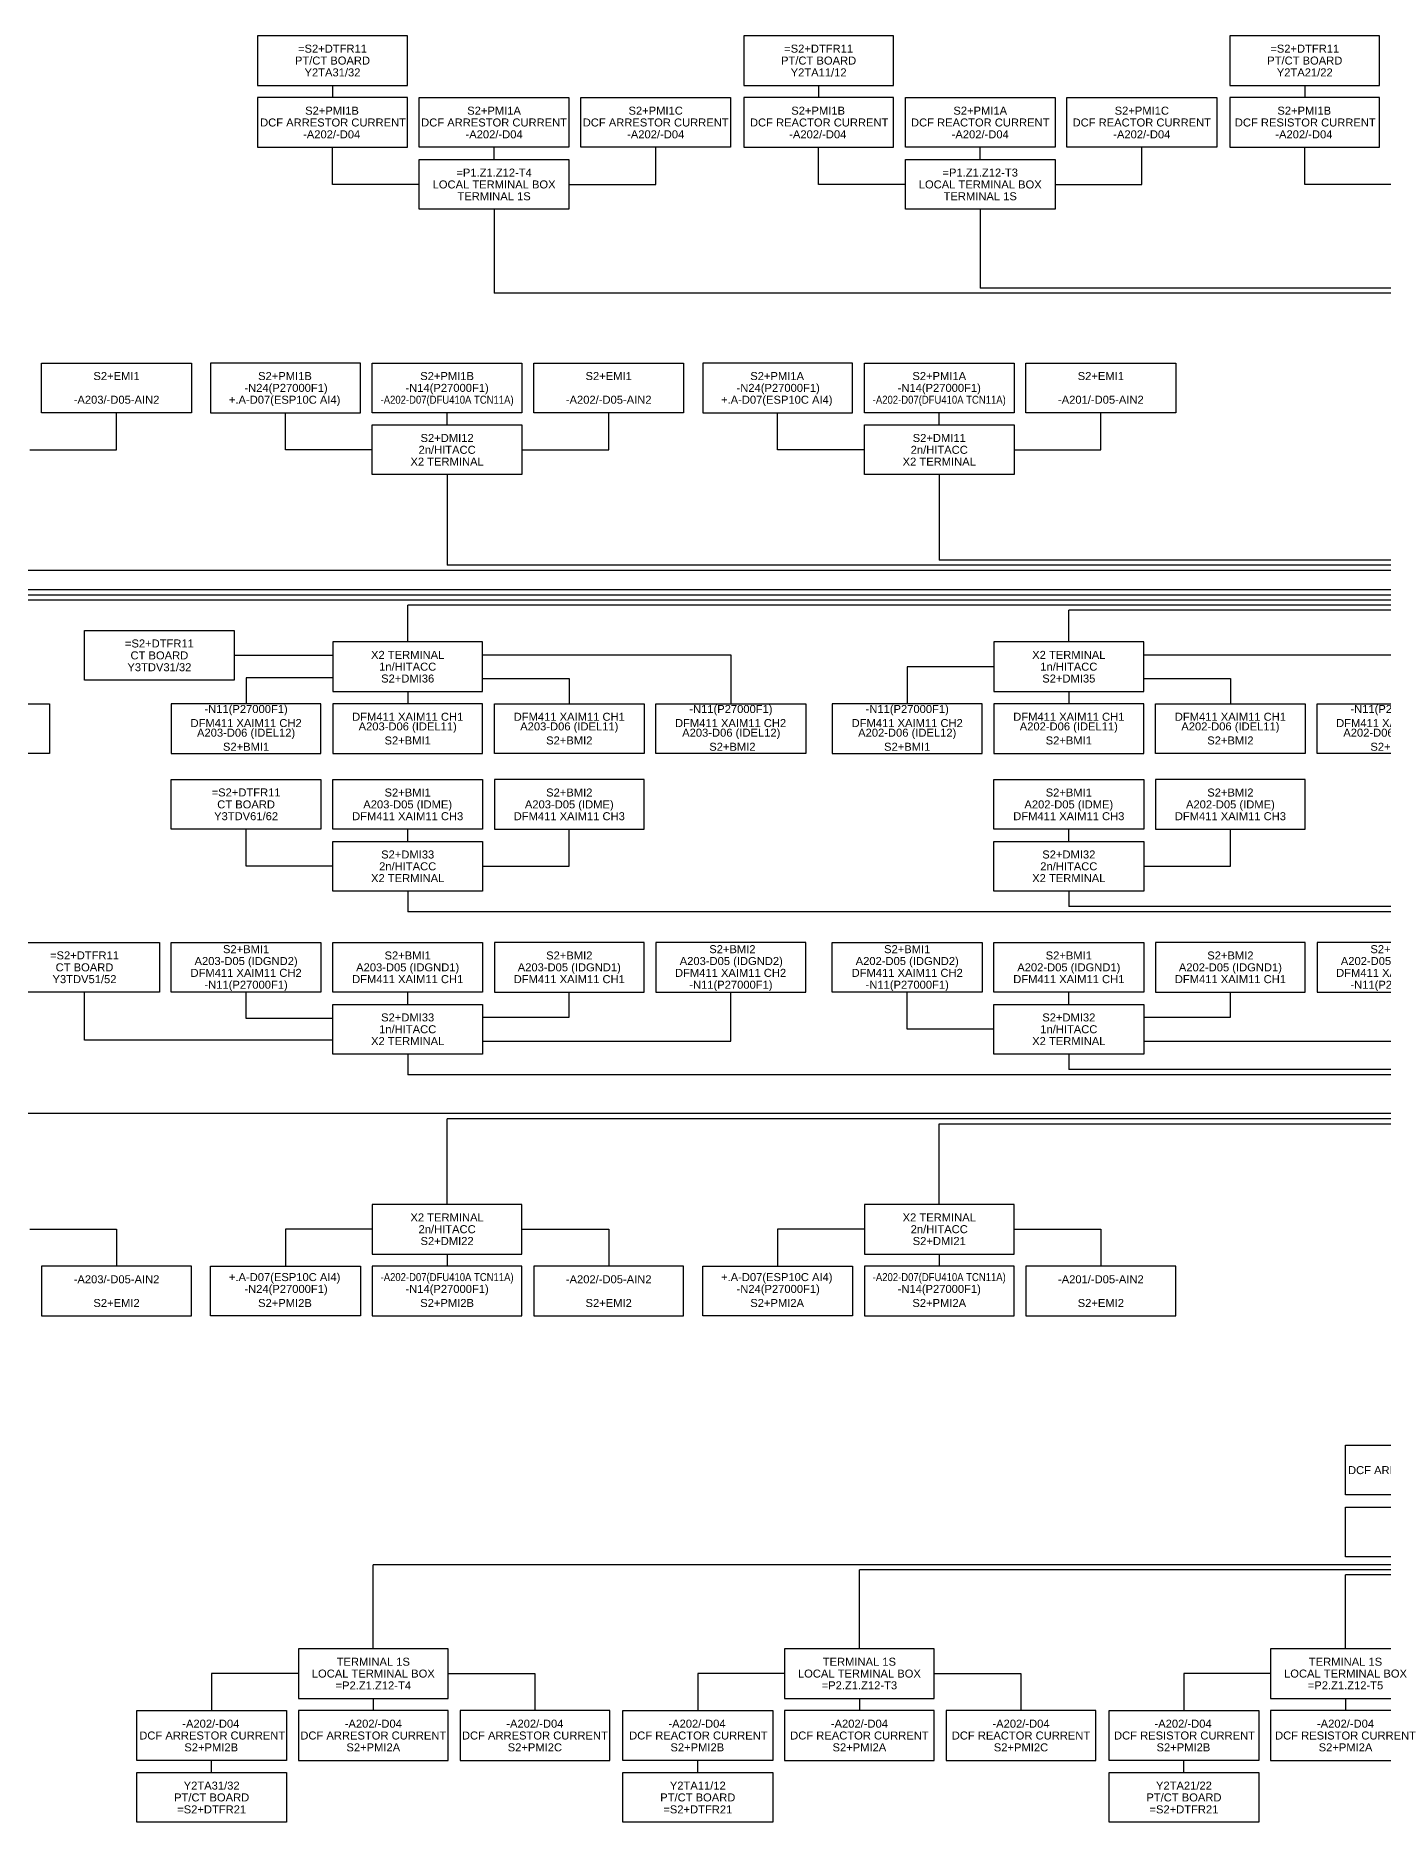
# Model space of a CAD drawing. Header units: inches. Extents: x -2066 to 1905, y 226 to 1109.
# Drawn here: x -152 to 235, y 401 to 915 of the extents above; entities that cross this region are included whole.
import ezdxf
from ezdxf.enums import TextEntityAlignment as Align

# ---------------------------------------------------------------- set-up
doc = ezdxf.new("R2010")
doc.units = ezdxf.units.IN
doc.header["$MEASUREMENT"] = 0
doc.styles.get("Standard").update_dxf_attribs({"font": 'arial.ttf'})

msp = doc.modelspace()

# ---------------------------------------------------------------- linework, layer by layer
for p, q in [((-67.09, 900.4), (-67.09, 896.88)), ((72.68, 900.4), (72.68, 896.88)), ((212.45, 900.4), (212.45, 896.88)), ((-67.09, 871.93), (-67.09, 882.6)), ((-20.63, 879.07), (-20.63, 882.6)), ((25.83, 871.93), (25.83, 882.6)), ((72.68, 871.93), (72.68, 882.6)), ((119.14, 879.07), (119.14, 882.6)), ((165.6, 871.93), (165.6, 882.6)), ((212.45, 871.93), (212.45, 882.6)), ((-42.16, 871.93), (-67.09, 871.93)), ((0.9, 871.93), (25.83, 871.93)), ((97.61, 871.93), (72.68, 871.93)), ((140.67, 871.93), (165.6, 871.93)), ((237.38, 871.93), (212.45, 871.93)), ((-20.63, 864.8), (-20.63, 840.64)), ((119.14, 864.8), (119.14, 842.11)), ((536.15, 840.64), (-20.63, 840.64)), ((537.61, 842.11), (119.14, 842.11)), ((551.96, 475.13), (-55.36, 475.13)), ((-55.36, 450.98), (-55.36, 475.13)), ((553.43, 473.67), (84.4, 473.67)), ((84.4, 450.98), (84.4, 473.67)), ((554.89, 472.2), (224.17, 472.2)), ((224.17, 450.98), (224.17, 472.2)), ((-76.89, 443.84), (-101.83, 443.84)), ((-101.83, 443.84), (-101.83, 433.18)), ((-33.83, 443.84), (-8.9, 443.84)), ((-8.9, 443.84), (-8.9, 433.18)), ((62.87, 443.84), (37.94, 443.84)), ((37.94, 443.84), (37.94, 433.18)), ((105.93, 443.84), (130.86, 443.84)), ((130.86, 443.84), (130.86, 433.18)), ((202.64, 443.84), (177.71, 443.84)), ((177.71, 443.84), (177.71, 433.18)), ((-55.36, 436.7), (-55.36, 433.18)), ((84.4, 436.7), (84.4, 433.18)), ((224.17, 436.7), (224.17, 433.18)), ((-101.83, 415.37), (-101.83, 418.9)), ((37.94, 415.37), (37.94, 418.9)), ((177.71, 415.37), (177.71, 418.9))]:
    msp.add_line(p, q)
at = {"color": 41, "true_color": 0xf4ee51}
for p, q in [((-129.18, 795.64), (-129.18, 806.31)), ((-80.6, 795.64), (-80.6, 806.31)), ((-34.14, 802.78), (-34.14, 806.31)), ((12.32, 795.64), (12.32, 806.31)), ((60.9, 795.64), (60.9, 806.31)), ((107.36, 802.78), (107.36, 806.31)), ((153.82, 795.64), (153.82, 806.31)), ((-154.11, 795.64), (-129.18, 795.64)), ((-55.67, 795.64), (-80.6, 795.64)), ((-12.61, 795.64), (12.32, 795.64)), ((85.83, 795.64), (60.9, 795.64)), ((128.89, 795.64), (153.82, 795.64)), ((-34.14, 788.51), (-34.14, 762.49)), ((107.36, 788.51), (107.36, 763.95)), ((-175.64, 761.02), (584.9, 761.02)), ((586.37, 762.49), (-34.14, 762.49)), ((587.84, 763.95), (107.36, 763.95)), ((521.03, 755.36), (-643.08, 755.36)), ((519.56, 753.9), (-453, 753.9)), ((518.1, 752.43), (-262.92, 752.43)), ((510.73, 750.96), (-45.47, 750.96)), ((-45.47, 740.44), (-45.47, 750.96)), ((509.26, 749.5), (144.61, 749.5)), ((144.61, 740.44), (144.61, 749.5)), ((-67, 736.54), (-95.33, 736.54)), ((-23.94, 736.74), (47.45, 736.74)), ((47.45, 736.74), (47.45, 722.63)), ((166.14, 736.74), (237.53, 736.74)), ((-91.93, 730.05), (-91.93, 722.63)), ((-67, 730.05), (-91.93, 730.05)), ((-23.94, 729.86), (0.99, 729.86)), ((0.99, 729.86), (0.99, 722.63)), ((98.15, 733.3), (98.15, 722.63)), ((123.08, 733.3), (98.15, 733.3)), ((166.14, 729.86), (191.07, 729.86)), ((191.07, 729.86), (191.07, 722.63)), ((-45.47, 726.16), (-45.47, 722.63)), ((144.61, 726.16), (144.61, 722.63)), ((-91.93, 675.91), (-91.93, 686.58)), ((-45.47, 683.05), (-45.47, 686.58)), ((0.99, 675.91), (0.99, 686.58)), ((144.61, 683.05), (144.61, 686.58)), ((191.07, 675.91), (191.07, 686.58)), ((-67, 675.91), (-91.93, 675.91)), ((-23.94, 675.91), (0.99, 675.91)), ((166.14, 675.91), (191.07, 675.91)), ((-45.47, 668.77), (-45.47, 662.85)), ((144.61, 668.77), (144.61, 664.32)), ((553.44, 662.85), (-45.47, 662.85)), ((551.97, 664.32), (144.61, 664.32)), ((-138.39, 625.97), (-138.39, 639.74)), ((-91.93, 632.17), (-91.93, 639.74)), ((-45.47, 636.21), (-45.47, 639.74)), ((0.99, 632.51), (0.99, 639.74)), ((47.45, 625.63), (47.45, 639.74)), ((98.15, 629.07), (98.15, 639.74)), ((144.61, 636.21), (144.61, 639.74)), ((191.07, 632.51), (191.07, 639.74)), ((-67, 632.17), (-91.93, 632.17)), ((-23.94, 632.51), (0.99, 632.51)), ((166.14, 632.51), (191.07, 632.51)), ((123.08, 629.07), (98.15, 629.07)), ((-67, 625.97), (-138.39, 625.97)), ((-45.47, 621.93), (-45.47, 616.01)), ((-23.94, 625.63), (47.45, 625.63)), ((144.61, 621.93), (144.61, 617.47)), ((166.14, 625.63), (237.53, 625.63)), ((583.46, 617.47), (144.61, 617.47)), ((583.46, 616.01), (-45.47, 616.01)), ((600.4, 604.82), (-175.64, 604.82)), ((-34.14, 578.72), (-34.14, 603.36)), ((601.86, 603.36), (-34.14, 603.36)), ((107.36, 578.72), (107.36, 601.89)), ((107.36, 601.89), (603.33, 601.89)), ((-154.11, 571.59), (-129.18, 571.59)), ((-129.18, 571.59), (-129.18, 560.92)), ((-55.67, 571.59), (-80.6, 571.59)), ((-80.6, 571.59), (-80.6, 560.92)), ((-12.61, 571.59), (12.32, 571.59)), ((12.32, 571.59), (12.32, 560.92)), ((85.83, 571.59), (60.9, 571.59)), ((60.9, 571.59), (60.9, 560.92)), ((128.89, 571.59), (153.82, 571.59)), ((153.82, 571.59), (153.82, 560.92)), ((-34.14, 564.45), (-34.14, 560.92)), ((107.36, 564.45), (107.36, 560.92))]:
    msp.add_line(p, q, dxfattribs=at)
for points in [[(-88.62, 900.4), (-45.56, 900.4), (-45.56, 914.68), (-88.62, 914.68)], [(51.15, 900.4), (94.21, 900.4), (94.21, 914.68), (51.15, 914.68)], [(190.92, 900.4), (233.98, 900.4), (233.98, 914.68), (190.92, 914.68)], [(-45.56, 896.88), (-88.62, 896.88), (-88.62, 882.6), (-45.56, 882.6)], [(-42.16, 896.88), (0.9, 896.88), (0.9, 882.6), (-42.16, 882.6)], [(4.3, 896.88), (47.36, 896.88), (47.36, 882.6), (4.3, 882.6)], [(94.21, 896.88), (51.15, 896.88), (51.15, 882.6), (94.21, 882.6)], [(97.61, 896.88), (140.67, 896.88), (140.67, 882.6), (97.61, 882.6)], [(144.07, 896.88), (187.13, 896.88), (187.13, 882.6), (144.07, 882.6)], [(233.98, 896.88), (190.92, 896.88), (190.92, 882.6), (233.98, 882.6)], [(-42.16, 879.07), (0.9, 879.07), (0.9, 864.8), (-42.16, 864.8)], [(97.61, 879.07), (140.67, 879.07), (140.67, 864.8), (97.61, 864.8)], [(267.23, 495.19), (224.17, 495.19), (224.17, 509.47), (267.23, 509.47)], [(224.17, 491.66), (267.23, 491.66), (267.23, 477.39), (224.17, 477.39)], [(-76.89, 436.7), (-33.83, 436.7), (-33.83, 450.98), (-76.89, 450.98)], [(62.87, 436.7), (105.93, 436.7), (105.93, 450.98), (62.87, 450.98)], [(202.64, 436.7), (245.7, 436.7), (245.7, 450.98), (202.64, 450.98)], [(-80.3, 418.9), (-123.35, 418.9), (-123.35, 433.18), (-80.3, 433.18)], [(-76.89, 418.9), (-33.83, 418.9), (-33.83, 433.18), (-76.89, 433.18)], [(-30.43, 418.9), (12.63, 418.9), (12.63, 433.18), (-30.43, 433.18)], [(59.47, 418.9), (16.41, 418.9), (16.41, 433.18), (59.47, 433.18)], [(62.87, 418.9), (105.93, 418.9), (105.93, 433.18), (62.87, 433.18)], [(109.33, 418.9), (152.39, 418.9), (152.39, 433.18), (109.33, 433.18)], [(199.24, 418.9), (156.18, 418.9), (156.18, 433.18), (199.24, 433.18)], [(202.64, 418.9), (245.7, 418.9), (245.7, 433.18), (202.64, 433.18)], [(-123.35, 415.37), (-80.3, 415.37), (-80.3, 401.1), (-123.35, 401.1)], [(16.41, 415.37), (59.47, 415.37), (59.47, 401.1), (16.41, 401.1)], [(156.18, 415.37), (199.24, 415.37), (199.24, 401.1), (156.18, 401.1)]]:
    msp.add_lwpolyline(points, close=True)
for points in [[(-150.71, 820.59), (-107.65, 820.59), (-107.65, 806.31), (-150.71, 806.31)], [(-59.07, 820.59), (-102.13, 820.59), (-102.13, 806.31), (-59.07, 806.31)], [(-55.67, 820.59), (-12.61, 820.59), (-12.61, 806.31), (-55.67, 806.31)], [(-9.21, 820.59), (33.85, 820.59), (33.85, 806.31), (-9.21, 806.31)], [(82.43, 820.59), (39.37, 820.59), (39.37, 806.31), (82.43, 806.31)], [(85.83, 820.59), (128.89, 820.59), (128.89, 806.31), (85.83, 806.31)], [(132.29, 820.59), (175.35, 820.59), (175.35, 806.31), (132.29, 806.31)], [(-55.67, 802.78), (-12.61, 802.78), (-12.61, 788.51), (-55.67, 788.51)], [(85.83, 802.78), (128.89, 802.78), (128.89, 788.51), (85.83, 788.51)], [(-138.39, 743.68), (-95.33, 743.68), (-95.33, 729.4), (-138.39, 729.4)], [(-67, 726.16), (-23.94, 726.16), (-23.94, 740.44), (-67, 740.44)], [(123.08, 726.16), (166.14, 726.16), (166.14, 740.44), (123.08, 740.44)], [(-148.47, 708.36), (-191.53, 708.36), (-191.53, 722.63), (-148.47, 722.63)], [(-113.46, 708.36), (-70.4, 708.36), (-70.4, 722.63), (-113.46, 722.63)], [(-67, 708.36), (-23.94, 708.36), (-23.94, 722.63), (-67, 722.63)], [(22.52, 708.36), (-20.54, 708.36), (-20.54, 722.63), (22.52, 722.63)], [(68.98, 708.36), (25.92, 708.36), (25.92, 722.63), (68.98, 722.63)], [(76.62, 708.36), (119.68, 708.36), (119.68, 722.63), (76.62, 722.63)], [(123.08, 708.36), (166.14, 708.36), (166.14, 722.63), (123.08, 722.63)], [(212.6, 708.36), (169.54, 708.36), (169.54, 722.63), (212.6, 722.63)], [(259.06, 708.36), (216, 708.36), (216, 722.63), (259.06, 722.63)], [(-113.46, 700.85), (-70.4, 700.85), (-70.4, 686.58), (-113.46, 686.58)], [(-67, 700.85), (-23.94, 700.85), (-23.94, 686.58), (-67, 686.58)], [(22.52, 700.85), (-20.54, 700.85), (-20.54, 686.58), (22.52, 686.58)], [(123.08, 700.85), (166.14, 700.85), (166.14, 686.58), (123.08, 686.58)], [(212.6, 700.85), (169.54, 700.85), (169.54, 686.58), (212.6, 686.58)], [(-67, 683.05), (-23.94, 683.05), (-23.94, 668.77), (-67, 668.77)], [(123.08, 683.05), (166.14, 683.05), (166.14, 668.77), (123.08, 668.77)], [(-159.92, 654.01), (-116.86, 654.01), (-116.86, 639.74), (-159.92, 639.74)], [(-113.46, 654.01), (-70.4, 654.01), (-70.4, 639.74), (-113.46, 639.74)], [(-67, 654.01), (-23.94, 654.01), (-23.94, 639.74), (-67, 639.74)], [(22.52, 654.01), (-20.54, 654.01), (-20.54, 639.74), (22.52, 639.74)], [(68.98, 654.01), (25.92, 654.01), (25.92, 639.74), (68.98, 639.74)], [(76.62, 654.01), (119.68, 654.01), (119.68, 639.74), (76.62, 639.74)], [(123.08, 654.01), (166.14, 654.01), (166.14, 639.74), (123.08, 639.74)], [(212.6, 654.01), (169.54, 654.01), (169.54, 639.74), (212.6, 639.74)], [(259.06, 654.01), (216, 654.01), (216, 639.74), (259.06, 639.74)], [(-67, 636.21), (-23.94, 636.21), (-23.94, 621.93), (-67, 621.93)], [(123.08, 636.21), (166.14, 636.21), (166.14, 621.93), (123.08, 621.93)], [(-55.67, 564.45), (-12.61, 564.45), (-12.61, 578.72), (-55.67, 578.72)], [(85.83, 564.45), (128.89, 564.45), (128.89, 578.72), (85.83, 578.72)], [(-150.71, 546.64), (-107.65, 546.64), (-107.65, 560.92), (-150.71, 560.92)], [(-59.07, 546.64), (-102.13, 546.64), (-102.13, 560.92), (-59.07, 560.92)], [(-55.67, 546.64), (-12.61, 546.64), (-12.61, 560.92), (-55.67, 560.92)], [(-9.21, 546.64), (33.85, 546.64), (33.85, 560.92), (-9.21, 560.92)], [(82.43, 546.64), (39.37, 546.64), (39.37, 560.92), (82.43, 560.92)], [(85.83, 546.64), (128.89, 546.64), (128.89, 560.92), (85.83, 560.92)], [(132.29, 546.64), (175.35, 546.64), (175.35, 560.92), (132.29, 560.92)]]:
    msp.add_lwpolyline(points, close=True, dxfattribs=at)

# ---------------------------------------------------------------- texts
for s, p in [('=S2+DTFR11', (-67.09, 910.97)), ('=S2+DTFR11', (72.68, 910.97)), ('=S2+DTFR11', (212.45, 910.97)), ('PT/CT BOARD', (-67.09, 907.54)), ('Y2TA31/32', (-67.09, 904.14)), ('PT/CT BOARD', (72.68, 907.54)), ('Y2TA11/12', (72.68, 904.14)), ('PT/CT BOARD', (212.45, 907.54)), ('Y2TA21/22', (212.45, 904.14)), ('S2+PMI1B', (-67.23, 893.14)), ('S2+PMI1A', (-20.63, 893.14)), ('S2+PMI1C', (25.83, 893.14)), ('S2+PMI1B', (72.54, 893.14)), ('S2+PMI1A', (119.14, 893.14)), ('S2+PMI1C', (165.6, 893.14)), ('S2+PMI1B', (212.3, 893.14)), ('DCF ARRESTOR CURRENT', (-66.93, 889.74)), ('DCF ARRESTOR CURRENT', (-20.63, 889.74)), ('DCF ARRESTOR CURRENT', (25.83, 889.74)), ('DCF REACTOR CURRENT', (72.84, 889.74)), ('DCF REACTOR CURRENT', (119.14, 889.74)), ('DCF REACTOR CURRENT', (165.6, 889.74)), ('DCF RESISTOR CURRENT', (212.6, 889.74)), ('-A202/-D04', (-67.33, 886.33)), ('-A202/-D04', (-20.63, 886.33)), ('-A202/-D04', (25.83, 886.33)), ('-A202/-D04', (72.44, 886.33)), ('-A202/-D04', (119.14, 886.33)), ('-A202/-D04', (165.6, 886.33)), ('-A202/-D04', (212.2, 886.33)), ('LOCAL TERMINAL BOX', (-20.63, 871.93)), ('=P1.Z1.Z12-T4', (-20.63, 875.34)), ('LOCAL TERMINAL BOX', (119.14, 871.93)), ('=P1.Z1.Z12-T3', (119.14, 875.34)), ('TERMINAL 1S', (-20.63, 868.53)), ('TERMINAL 1S', (119.14, 868.53)), ('DCF ARRESTOR CURRENT', (245.86, 502.33)), ('TERMINAL 1S', (-55.36, 447.25)), ('TERMINAL 1S', (84.4, 447.25)), ('TERMINAL 1S', (224.17, 447.25)), ('LOCAL TERMINAL BOX', (-55.36, 443.84)), ('LOCAL TERMINAL BOX', (84.4, 443.84)), ('LOCAL TERMINAL BOX', (224.17, 443.84)), ('=P2.Z1.Z12-T4', (-55.36, 440.43)), ('=P2.Z1.Z12-T3', (84.4, 440.47)), ('=P2.Z1.Z12-T5', (224.17, 440.47)), ('DCF ARRESTOR CURRENT', (-101.67, 426.04)), ('-A202/-D04', (-102.07, 429.44)), ('DCF ARRESTOR CURRENT', (-55.36, 426.04)), ('-A202/-D04', (-55.36, 429.44)), ('DCF ARRESTOR CURRENT', (-8.9, 426.04)), ('-A202/-D04', (-8.9, 429.44)), ('DCF REACTOR CURRENT', (38.1, 426.04)), ('-A202/-D04', (37.7, 429.44)), ('DCF REACTOR CURRENT', (84.4, 426.04)), ('-A202/-D04', (84.4, 429.44)), ('DCF REACTOR CURRENT', (130.86, 426.04)), ('-A202/-D04', (130.86, 429.44)), ('DCF RESISTOR CURRENT', (177.87, 426.04)), ('-A202/-D04', (177.46, 429.44)), ('DCF RESISTOR CURRENT', (224.17, 426.04)), ('-A202/-D04', (224.17, 429.44)), ('S2+PMI2B', (-101.97, 422.63)), ('S2+PMI2A', (-55.36, 422.63)), ('S2+PMI2C', (-8.9, 422.63)), ('S2+PMI2B', (37.8, 422.63)), ('S2+PMI2A', (84.4, 422.63)), ('S2+PMI2C', (130.86, 422.63)), ('S2+PMI2B', (177.56, 422.63)), ('S2+PMI2A', (224.17, 422.63)), ('Y2TA31/32', (-101.83, 411.64)), ('Y2TA11/12', (37.94, 411.64)), ('Y2TA21/22', (177.71, 411.64)), ('PT/CT BOARD', (-101.83, 408.24)), ('=S2+DTFR21', (-101.83, 404.8)), ('PT/CT BOARD', (37.94, 408.24)), ('=S2+DTFR21', (37.94, 404.8)), ('PT/CT BOARD', (177.71, 408.24)), ('=S2+DTFR21', (177.71, 404.8))]:
    msp.add_text(s, height=2.3).set_placement(p, align=Align.MIDDLE_CENTER)
for s, p in [('S2+EMI1', (-129.18, 816.85)), ('S2+PMI1B', (-80.75, 816.85)), ('S2+PMI1B', (-34.14, 816.85)), ('S2+EMI1', (12.32, 816.85)), ('S2+PMI1A', (60.75, 816.85)), ('S2+PMI1A', (107.36, 816.85)), ('S2+EMI1', (153.82, 816.85)), ('-N24(P27000F1)', (-80.45, 813.45)), ('-N14(P27000F1)', (-34.14, 813.45)), ('-N24(P27000F1)', (61.05, 813.45)), ('-N14(P27000F1)', (107.36, 813.45)), ('-A203/-D05-AIN2', (-129.18, 810.04)), ('+.A-D07(ESP10C AI4)', (-80.85, 810.04)), ('-A202/-D05-AIN2', (12.32, 810.04)), ('+.A-D07(ESP10C AI4)', (60.65, 810.04)), ('-A201/-D05-AIN2', (153.82, 810.04)), ('2n/HITACC', (-34.14, 795.64)), ('S2+DMI12', (-34.14, 799.05)), ('2n/HITACC', (107.36, 795.64)), ('S2+DMI11', (107.36, 799.05)), ('X2 TERMINAL', (-34.14, 792.24)), ('X2 TERMINAL', (107.36, 792.24)), ('=S2+DTFR11', (-116.86, 739.97)), ('CT BOARD', (-116.86, 736.54)), ('X2 TERMINAL', (-45.47, 736.69)), ('1n/HITACC', (-45.47, 733.3)), ('X2 TERMINAL', (144.61, 736.69)), ('1n/HITACC', (144.61, 733.3)), ('Y3TDV31/32', (-116.86, 733.14)), ('S2+DMI36', (-45.47, 729.89)), ('S2+DMI35', (144.61, 729.89)), ('-N11(P27000F1)', (-91.93, 721.13)), ('DFM411 XAIM11 CH1', (-45.47, 718.9)), ('DFM411 XAIM11 CH1', (0.99, 718.9)), ('-N11(P27000F1)', (47.46, 721.13)), ('-N11(P27000F1)', (98.15, 721.13)), ('DFM411 XAIM11 CH1', (144.61, 718.9)), ('DFM411 XAIM11 CH1', (191.07, 718.9)), ('-N11(P27000F1)', (237.54, 721.13)), ('DFM411 XAIM11 CH2', (-91.93, 717.09)), ('A203-D06 (IDEL12)', (-91.93, 714.32)), ('A203-D06 (IDEL11)', (-45.47, 716.13)), ('A203-D06 (IDEL11)', (0.99, 716.13)), ('DFM411 XAIM11 CH2', (47.37, 717.09)), ('A203-D06 (IDEL12)', (47.56, 714.32)), ('DFM411 XAIM11 CH2', (98.15, 717.09)), ('A202-D06 (IDEL12)', (98.15, 714.32)), ('A202-D06 (IDEL11)', (144.61, 716.13)), ('A202-D06 (IDEL11)', (191.07, 716.13)), ('DFM411 XAIM11 CH2', (237.45, 717.09)), ('A202-D06 (IDEL12)', (237.64, 714.32)), ('S2+BMI1', (-91.93, 710.28)), ('S2+BMI1', (-45.47, 712.09)), ('S2+BMI2', (0.99, 712.09)), ('S2+BMI2', (47.89, 710.28)), ('S2+BMI1', (98.15, 710.28)), ('S2+BMI1', (144.61, 712.09)), ('S2+BMI2', (191.07, 712.09)), ('S2+BMI2', (237.97, 710.28)), ('=S2+DTFR11', (-91.93, 697.15)), ('CT BOARD', (-91.93, 693.71)), ('A203-D05 (IDME)', (-45.47, 693.71)), ('S2+BMI1', (-45.47, 697.12)), ('A203-D05 (IDME)', (0.99, 693.71)), ('S2+BMI2', (0.99, 697.12)), ('A202-D05 (IDME)', (144.61, 693.71)), ('S2+BMI1', (144.61, 697.12)), ('A202-D05 (IDME)', (191.07, 693.71)), ('S2+BMI2', (191.07, 697.12)), ('Y3TDV61/62', (-91.93, 690.31)), ('DFM411 XAIM11 CH3', (-45.47, 690.31)), ('DFM411 XAIM11 CH3', (0.99, 690.31)), ('DFM411 XAIM11 CH3', (144.61, 690.31)), ('DFM411 XAIM11 CH3', (191.07, 690.31)), ('S2+DMI33', (-45.47, 679.31)), ('S2+DMI32', (144.61, 679.31)), ('X2 TERMINAL', (-45.47, 672.51)), ('2n/HITACC', (-45.47, 675.91)), ('X2 TERMINAL', (144.61, 672.51)), ('2n/HITACC', (144.61, 675.91)), ('S2+BMI1', (-91.93, 652.09)), ('S2+BMI2', (47.89, 652.09)), ('S2+BMI1', (98.15, 652.09)), ('S2+BMI2', (237.97, 652.09)), ('=S2+DTFR11', (-138.39, 650.31)), ('CT BOARD', (-138.39, 646.87)), ('A203-D05 (IDGND2)', (-91.93, 648.68)), ('A203-D05 (IDGND1)', (-45.47, 646.87)), ('S2+BMI1', (-45.47, 650.28)), ('A203-D05 (IDGND1)', (0.99, 646.87)), ('S2+BMI2', (0.99, 650.28)), ('A203-D05 (IDGND2)', (47.56, 648.68)), ('A202-D05 (IDGND2)', (98.15, 648.68)), ('A202-D05 (IDGND1)', (144.61, 646.87)), ('S2+BMI1', (144.61, 650.28)), ('A202-D05 (IDGND1)', (191.07, 646.87)), ('S2+BMI2', (191.07, 650.28)), ('A202-D05 (IDGND2)', (237.64, 648.68)), ('Y3TDV51/52', (-138.39, 643.47)), ('DFM411 XAIM11 CH2', (-91.93, 645.28)), ('-N11(P27000F1)', (-91.93, 641.87)), ('DFM411 XAIM11 CH1', (-45.47, 643.47)), ('DFM411 XAIM11 CH1', (0.99, 643.47)), ('DFM411 XAIM11 CH2', (47.37, 645.28)), ('-N11(P27000F1)', (47.46, 641.87)), ('DFM411 XAIM11 CH2', (98.15, 645.28)), ('-N11(P27000F1)', (98.15, 641.87)), ('DFM411 XAIM11 CH1', (144.61, 643.47)), ('DFM411 XAIM11 CH1', (191.07, 643.47)), ('DFM411 XAIM11 CH2', (237.45, 645.28)), ('-N11(P27000F1)', (237.54, 641.87)), ('S2+DMI33', (-45.47, 632.47)), ('S2+DMI32', (144.61, 632.47)), ('X2 TERMINAL', (-45.47, 625.67)), ('1n/HITACC', (-45.47, 629.07)), ('X2 TERMINAL', (144.61, 625.67)), ('1n/HITACC', (144.61, 629.07)), ('X2 TERMINAL', (-34.14, 574.98)), ('X2 TERMINAL', (107.36, 574.98)), ('2n/HITACC', (-34.14, 571.59)), ('2n/HITACC', (107.36, 571.59)), ('S2+DMI22', (-34.14, 568.18)), ('S2+DMI21', (107.36, 568.18)), ('-A203/-D05-AIN2', (-129.18, 557.19)), ('+.A-D07(ESP10C AI4)', (-80.85, 557.82)), ('-N24(P27000F1)', (-80.45, 554.42)), ('-N14(P27000F1)', (-34.14, 554.42)), ('-A202/-D05-AIN2', (12.32, 557.19)), ('+.A-D07(ESP10C AI4)', (60.65, 557.82)), ('-N24(P27000F1)', (61.05, 554.42)), ('-N14(P27000F1)', (107.36, 554.42)), ('-A201/-D05-AIN2', (153.82, 557.19)), ('S2+EMI2', (-129.18, 550.38)), ('S2+PMI2B', (-80.75, 550.38)), ('S2+PMI2B', (-34.14, 550.38)), ('S2+EMI2', (12.32, 550.38)), ('S2+PMI2A', (60.75, 550.38)), ('S2+PMI2A', (107.36, 550.38)), ('S2+EMI2', (153.82, 550.38))]:
    msp.add_text(s, height=2.3, dxfattribs=at).set_placement(p, align=Align.MIDDLE_CENTER)
at = {"color": 41, "true_color": 0xf4ee51, "width": 0.85}
for p in [(-34.14, 810.04), (107.36, 810.04), (-34.14, 557.82), (107.36, 557.82)]:
    msp.add_text('-A202-D07(DFU410A TCN11A)', height=2.3, dxfattribs=at).set_placement(p, align=Align.MIDDLE_CENTER)

doc.saveas('drawing.dxf')
